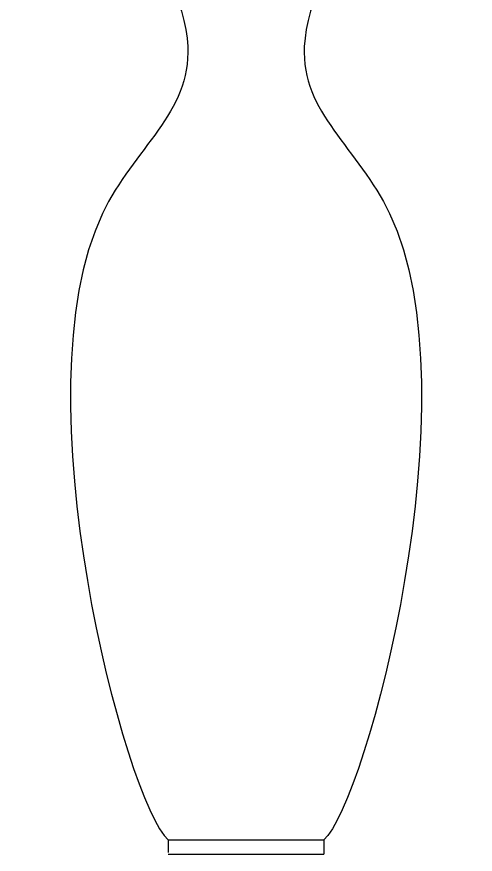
# Model space of a CAD drawing. Header units: millimetres. Extents: x 0 to 25200, y 0 to 17820.
# Drawn here: x 19991.8 to 20101.9, y 10411.9 to 10613 of the extents above; entities that cross this region are included whole.
import ezdxf

# ---------------------------------------------------------------- set-up
doc = ezdxf.new("R2010")
doc.units = ezdxf.units.MM
doc.header["$LTSCALE"] = 100
doc.header["$MEASUREMENT"] = 0
doc.layers.add('CO-TREE', color=251, linetype='Continuous')

# ---------------------------------------------------------------- blocks, each defined once
blk = doc.blocks.new('T-306')
at = {"layer": 'CO-TREE'}
for p, q in [((-18.66, 3.43), (-18.66, 0.39)), ((-18.66, 3.43), (18.66, 3.43)), ((18.66, 3.43), (18.66, 0)), ((-18.66, 0), (18.66, 0))]:
    blk.add_line(p, q, dxfattribs=at)
for points in [[(-22.96, 249.64), (-41.89, 249.64), (5.1, 189.24), (-64.63, 146.44), (-28.84, 12.29), (-18.66, 3.43)], [(22.96, 249.64), (41.89, 249.64), (-5.1, 189.24), (64.63, 146.44), (28.84, 12.29), (18.66, 3.43)]]:
    blk.add_open_spline(points, degree=3, knots=[0, 0, 0, 0, 22.720048, 39.760406, 86.483692, 86.483692, 86.483692, 86.483692], dxfattribs=at)

msp = doc.modelspace()

# ---------------------------------------------------------------- block references
at = {"layer": 'CO-TREE'}
msp.add_blockref('T-306', (20046.87, 10411.91), dxfattribs=at)

doc.saveas('drawing.dxf')
